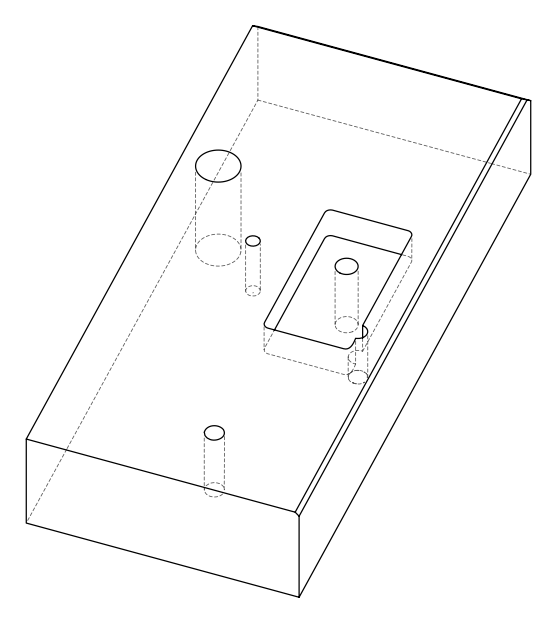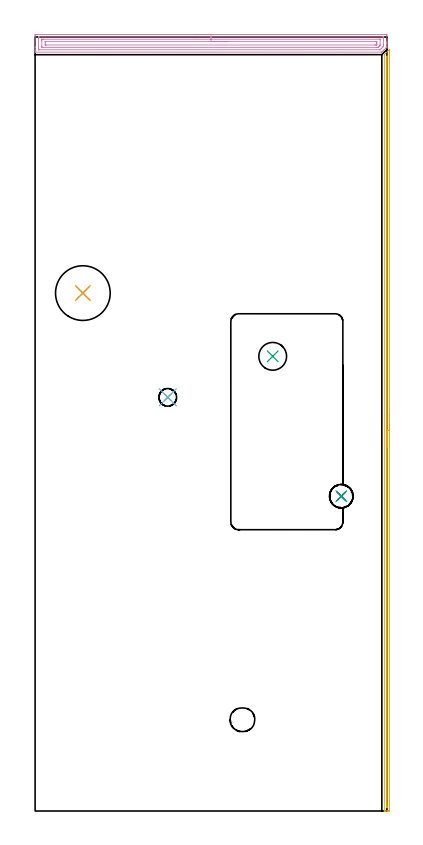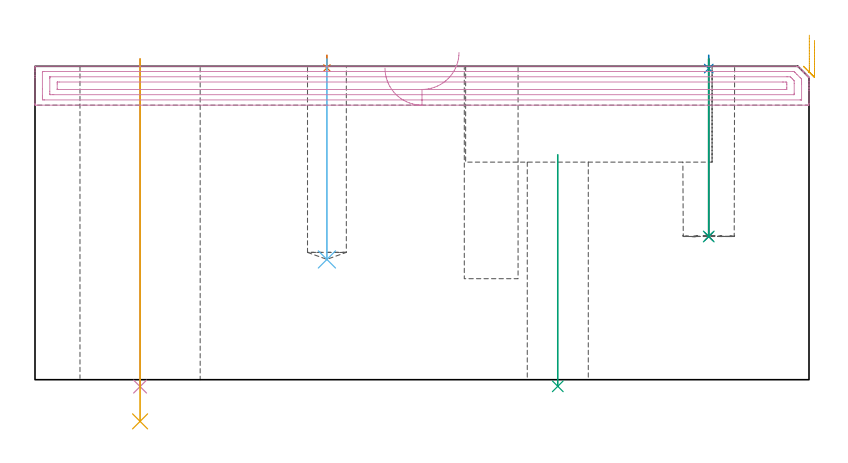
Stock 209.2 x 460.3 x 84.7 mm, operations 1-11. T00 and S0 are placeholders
(PLAN: 13 operations, 10 tool changes, 59.1 min)
(1 SPOT_DRILL | STEP1POCKET | NXT0321_9005460120000 | 0.03 min | 2 mm3)
(2 SPOT_DRILL_1 | STEP1POCKET_1 | NXT0321_9005460120000 | 0.03 min | 2 mm3)
(3 INDEXABLE_INSERT_DRILL_THROUGH_HOLE_FROM_SOLID | STEP1HOLE | NXT0302_004 | 0.26 min | 18067 mm3)
(4 INDEXABLE_INSERT_DRILL_THROUGH_HOLE_FROM_SOLID_1 | STEP1HOLE_1 | NXT0302_013 | 0.36 min | 29292 mm3)
(5 DRILL_TO_ENLARGE_THROUGH_HOLE | STEP1HOLE_1 | UGT0301_001 | 0.39 min | 40917 mm3)
(6 DRILL_BLIND_HOLE_INTO_CENTER | STEP1POCKET | NXT0301_076 | 0.22 min | 4384 mm3)
(7 DRILL_BLIND_HOLE_INTO_CENTER_1 | STEP1POCKET_1 | NXT0301_056 | 0.19 min | 2532 mm3)
(8 DRILL_TO_ENLARGE_BLIND_HOLE | STEP1POCKET_1 | UGT0301_374 | 0.19 min | 3546 mm3)
(9 BORE_BLIND_HOLE | STEP1POCKET_1 | UGT0332_064 | 0.19 min | 982 mm3)
(10 AREA_MILL | FG_CHAMFER_SURFACE | UGT0205_001 | 6.92 min | 11526 mm3)
(11 AREA_MILL_1 | FG_CHAMFER_SURFACE_1 | UGT0205_001 | 7.36 min | 2031 mm3)
(12 MILL_RECTANGULAR_POCKET | POCKET_RECTANGULAR_STRAIGHT | NXT0201_009 | Follow Part, ap 2, ae 75% | 42.19 min | 213229 mm3)
(13 MILL_BLIND_HOLE_FROM_SOLID_MATERIAL | STEP1POCKET_2 | UGT0201_130 | Spiral | 0.77 min | 9471 mm3)
(TOOL NXT0321_9005460120000 | NC Spot Drill, 142deg, 12mm, Carbide, Uncoated | D12 PA142 FL30 Z2)
(TOOL NXT0302_004 | Index. Insert Drill 16.5mm [880-D1650L20-05] | D16.5 PA176 FL83 Z2)
(TOOL NXT0302_013 | Index. Insert Drill 21mm [880-D2100L25-05] | D21 PA176 FL105 Z2)
(TOOL UGT0301_001 | Twist Drill 32.5 mm | D32.5 PA118 FL185 Z2)
(TOOL NXT0301_076 | Carbide Drill 10.5mm [860.1-1050-032A1-MM 2214] | D10.5 PA140 FL55 Z2)
(TOOL NXT0301_056 | Carbide Drill 8.5mm [860.1-0850-026A1-MM 2214] | D8.5 PA140 FL47 Z2)
(TOOL UGT0301_374 | Twist Drill Flat Bottom 13 mm | D13 PA180 FL101 Z2)
(TOOL UGT0332_064 | 14 mm Boring Bar Slip Fit | D14)
(TOOL UGT0205_001 | Chamfer Mill 20 x 3 x 45 deg. | D20 FL50 Z2)
(TOOL NXT0201_009 | ENDMILL 8mm [2P460-0800-NA 1630] | D8 FL26 Z6)
(TOOL UGT0201_130 | Carbide End Mill 12.0 | D12 FL15 Z4)
(OP 1 SPOT_DRILL)
G17 G21 G94 G90
T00 M6
G54
G17 G0 G90 X78.9 Y246. S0 M3
G43 Z94.7 H0
G94 G81 G98 Z84.248 F250. R87.7
G80
M5
M2
(OP 2 SPOT_DRILL_1)
G17 G21 G94 G90
T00 M6
G54
G17 G0 G90 X182.1 Y187.2 S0 M3
G43 Z94.7 H0
G94 G81 G98 Z84.093 F250. R87.7
G80
M5
M2
(OP 3 INDEXABLE_INSERT_DRILL_THROUGH_HOLE_FROM_SOLID)
G17 G21 G94 G90
T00 M6
G54
G17 G0 G90 X141.3 Y270.4 S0 M3
G43 Z94.7 H1
G94 G81 G98 Z-1.788 F250. R60.8
G80
M5
M2
(OP 4 INDEXABLE_INSERT_DRILL_THROUGH_HOLE_FROM_SOLID_1)
G17 G21 G94 G90
T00 M6
G54
G17 G0 G90 X28.4 Y308. S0 M3
G43 Z94.7 H1
G94 G81 G98 Z-1.867 F250. R86.7
G80
M5
M2
(OP 5 DRILL_TO_ENLARGE_THROUGH_HOLE)
G17 G21 G94 G90
T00 M6
G54
G17 G0 G90 X28.4 Y308. S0 M3
G43 Z94.7 H0
G94 G73 G98 Z-11.264 F250. Q31.988 R86.7
G80
M5
M2
(OP 6 DRILL_BLIND_HOLE_INTO_CENTER)
G17 G21 G94 G90
T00 M6
G54
G17 G0 G90 X78.9 Y246. S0 M3
G43 Z94.7 H1
G94 G81 G98 Z32.5 F250. R86.7
G80
M5
M2
(OP 7 DRILL_BLIND_HOLE_INTO_CENTER_1)
G17 G21 G94 G90
T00 M6
G54
G17 G0 G90 X182.1 Y187.2 S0 M3
G43 Z94.7 H1
G94 G81 G98 Z38.7 F250. R86.7
G80
M5
M2
(OP 8 DRILL_TO_ENLARGE_BLIND_HOLE)
G17 G21 G94 G90
T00 M6
G54
G17 G0 G90 X182.1 Y187.2 S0 M3
G43 Z94.7 H0
G94 G73 G98 Z38.7 F250. Q11.5 R86.7
G80
M5
M2
(OP 9 BORE_BLIND_HOLE)
G17 G21 G94 G90
T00 M6
G54
G17 G0 G90 X182.1 Y187.2 S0 M3
G43 Z94.7 H0
G94 G85 G98 Z38.7 F250. R86.7
G80
M5
M2
(OP 10 AREA_MILL)
G17 G21 G94 G90
T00 M6
G54
G17 G0 G90 X94.6 Y461.8 S1061 M3
G43 Z94.7 H0
Z84.2
G94 G1 X94.638 Z83.328 F250.
X94.752 Z82.464
X94.941 Z81.612
X95.203 Z80.78
X95.537 Z79.974
X95.94 Z79.2
X96.408 Z78.464
X96.94 Z77.772
X97.529 Z77.129
X98.172 Z76.54
X98.864 Z76.009
X99.6 Z75.54
X100.374 Z75.137
X101.18 Z74.803
X102.012 Z74.541
X102.864 Z74.352
X103.728 Z74.238
X104.6 Z74.2
X208.17
X208.592 Y461.799 Z74.201
X209.009 Y461.795 Z74.203
X209.19 Y461.792 Z74.205
X209.2 Y461.384 Z74.613
Y457.868 Z78.126
Y457.308 Z78.689
Y456.989 Z79.007
Y456.429 Z79.568
Y456.111 Z79.885
Y455.474 Z80.526
Y454.353 Z81.646
X209.198 Y454.305 Z81.693
X209.187 Y454.288 Z81.71
X209.048 Y454.148 Z81.851
X208.89 Y453.989 Z82.01
X208.814 Y453.913 Z82.085
X208.598 Y453.698 Z82.302
X208.376 Y453.474 Z82.522
X207.758 Y452.858 Z83.141
X207.699 Y452.799 Z83.2
X207.497 Y452.595 Z83.401
X206.918 Y452.018 Z83.982
X206.36 Y451.46 Z84.538
X206.206 Y451.304 Z84.69
X205.914 Y451.3 Z84.7
X0.162
X0.01 Y451.306 Z84.693
X0. Y451.601 Z84.398
Y451.958 Z84.041
Y452.595 Z83.4
Y453.792 Z82.205
Y454.353 Z81.641
Y461.384 Z74.613
X0.003 Y461.668 Z74.33
X0.01 Y461.792 Z74.206
X0.137 Y461.799 Z74.199
X0.608 Y461.8 Z74.2
X104.6
Y460.386 Z75.614
X206.807 Y460.385 Z75.615
X206.929
X207.163 Y460.38 Z75.62
X207.185 Y460.379 Z75.621
X207.19 Y460.365 Z75.635
X207.197 Y460.335 Z75.665
X207.199 Y460.306 Z75.694
X207.2 Y456.111 Z79.889
Y455.724 Z80.276
X207.196 Y455.232 Z80.768
X207.191 Y454.853 Z81.147
X207.176 Y454.737 Z81.263
X207.096 Y454.654 Z81.346
X206.807 Y454.356 Z81.644
X205.924 Y453.474 Z82.526
X205.476 Y453.026 Z82.974
X205.323 Y452.876 Z83.124
X205.198 Y452.757 Z83.243
X205.16 Y452.722 Z83.278
X205.117 Y452.72 Z83.28
X205.021 Y452.716 Z83.284
X204.9 Y452.715 Z83.285
X2.393
X2.271
X2.037 Y452.72 Z83.28
X2.015 Y452.721 Z83.279
X2.01 Y452.735 Z83.265
X2.004 Y452.765 Z83.235
X2.001 Y452.794 Z83.206
X2. Y457.377 Z78.623
Y459.134 Z76.866
X2.002 Y459.626 Z76.374
X2.005 Y460.008 Z75.992
X2.017 Y460.379 Z75.621
X2.393 Y460.384 Z75.616
X2.515 Y460.385 Z75.615
X104.6 Y460.386 Z75.614
Y458.972 Z77.028
X205.021 Y458.971 Z77.029
X205.097 Y458.97 Z77.03
X205.157 Y458.967 Z77.033
X205.189 Y458.965 Z77.035
X205.191 Y458.923 Z77.077
X205.197 Y458.747 Z77.253
X205.199 Y458.572 Z77.428
Y455.936 Z80.064
X205.19 Y455.232 Z80.768
X205.122 Y455.133 Z80.867
X205.021 Y455.025 Z80.975
X204.684 Y454.685 Z81.315
X204.352 Y454.353 Z81.647
X204.24 Y454.243 Z81.757
X204.129 Y454.136 Z81.864
X203.462 Y454.13 Z81.87
X203.236 Y454.129 Z81.871
X4.179
X4.103 Y454.13 Z81.87
X4.043 Y454.133 Z81.867
X4.011 Y454.135 Z81.865
X4.009 Y454.177 Z81.823
X4.003 Y454.353 Z81.647
X4.001 Y454.528 Z81.472
X4. Y458.044 Z77.956
X4.004 Y458.747 Z77.253
X4.008 Y458.915 Z77.085
X4.017 Y458.965 Z77.035
X4.065 Y458.967 Z77.033
X4.179 Y458.969 Z77.031
X4.844 Y458.971 Z77.029
X5.071
X104.6 Y458.972 Z77.028
Y457.557 Z78.443
X202.66
X203.071 Y457.555 Z78.445
X203.157 Y457.552 Z78.448
X203.189 Y457.551 Z78.449
X203.193 Y457.509 Z78.491
X203.196 Y457.413 Z78.587
X203.2 Y457.025 Z78.975
Y456.146 Z79.854
X203.199 Y456.111 Z79.889
X203.19 Y455.689 Z80.311
X203.182 Y455.643 Z80.357
X203.152 Y455.612 Z80.388
X203.097 Y455.557 Z80.443
X202.913 Y455.549 Z80.451
X202.344 Y455.545 Z80.455
X202.027 Y455.543 Z80.457
X6.54
X6.129 Y455.545 Z80.455
X6.043 Y455.547 Z80.453
X6.011 Y455.549 Z80.451
X6.007 Y455.591 Z80.409
X6.004 Y455.687 Z80.313
X6. Y456.075 Z79.925
X6.001 Y457.411 Z78.589
X6.003 Y457.516 Z78.484
X6.006 Y457.542 Z78.458
X6.01 Y457.55 Z78.45
X6.019 Y457.552 Z78.448
X6.088 Y457.555 Z78.445
X6.28 Y457.557 Z78.443
X104.6
X105.472 Z78.481
X106.336 Z78.595
X107.188 Z78.783
X108.02 Z79.046
X108.826 Z79.38
X109.6 Z79.782
X110.336 Z80.251
X111.028 Z80.782
X111.671 Z81.372
X112.26 Z82.015
X112.792 Z82.707
X113.26 Z83.443
X113.663 Z84.217
X113.997 Z85.023
X114.259 Z85.855
X114.448 Z86.706
X114.562 Z87.571
X114.6 Z88.443
G0 Z94.7
M5
M2
(OP 11 AREA_MILL_1)
G17 G21 G94 G90
T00 M6
G54
G17 G0 G90 X210.7 Y236.4 S1061 M3
G43 Z94.7 H0
Z91.7
G94 G1 Y236.362 Z90.828 F250.
Y236.248 Z89.963
Y236.059 Z89.112
Y235.797 Z88.28
Y235.463 Z87.474
Y235.06 Z86.7
Y234.592 Z85.964
Y234.061 Z85.272
Y233.471 Z84.629
Y232.828 Z84.04
Y232.136 Z83.508
Y231.4 Z83.04
Y230.626 Z82.637
Y229.82 Z82.303
Y228.988 Z82.041
Y228.137 Z81.852
Y227.272 Z81.738
Y226.4 Z81.7
Y0.629
X210.699 Y0.486 Z81.701
X210.691 Y0.002 Z81.705
X210.456 Y0. Z81.942
X210.093 Z82.304
X209.563 Z82.833
X209.2 Z83.195
X208.473 Z83.927
X208.195 Z84.205
X207.766 Z84.626
X207.703 Y0.01 Z84.688
X207.7 Y0.182 Z84.7
Y449.488
X207.704 Y449.804 Z84.69
X207.86 Y449.961 Z84.537
X208.307 Y450.408 Z84.092
X210.369 Y452.469 Z82.031
X210.539 Y452.64 Z81.858
X210.67 Y452.767 Z81.727
X210.694 Y452.783 Z81.703
X210.699 Y452.767 Z81.699
X210.7 Y226.4 Z81.7
X209.286 Z83.114
X209.285 Y2.332 Z83.115
X209.284 Y2.246 Z83.116
X209.279 Y2.075 Z83.121
X209.272 Y2.009 Z83.128
X209.252 Y2.006 Z83.148
X209.2 Y2.003 Z83.2
X209.141 Y2.004 Z83.259
X209.125 Y2.007 Z83.275
X209.121 Y2.01 Z83.279
X209.119 Y2.046 Z83.281
X209.116 Y2.16 Z83.284
X209.114 Y2.503 Z83.286
Y447.786
X209.116 Y448.594 Z83.284
X209.118 Y448.677 Z83.282
X209.122 Y448.76 Z83.278
X209.2 Y448.845 Z83.2
X209.245 Y448.888 Z83.155
X209.271 Y448.911 Z83.129
X209.279 Y448.851 Z83.121
X209.284 Y448.68 Z83.116
X209.285 Y448.594 Z83.115
X209.286 Y226.4 Z83.114
Y225.529 Z83.152
Y224.664 Z83.266
Y223.812 Z83.455
Y222.98 Z83.717
Y222.174 Z84.051
Y221.4 Z84.454
Y220.664 Z84.923
Y219.972 Z85.454
Y219.329 Z86.043
Y218.74 Z86.686
Y218.209 Z87.378
Y217.74 Z88.114
Y217.337 Z88.888
Y217.003 Z89.694
Y216.741 Z90.526
Y216.552 Z91.378
Y216.438 Z92.243
Y216.4 Z93.114
G0 Z94.7
M5
M2
